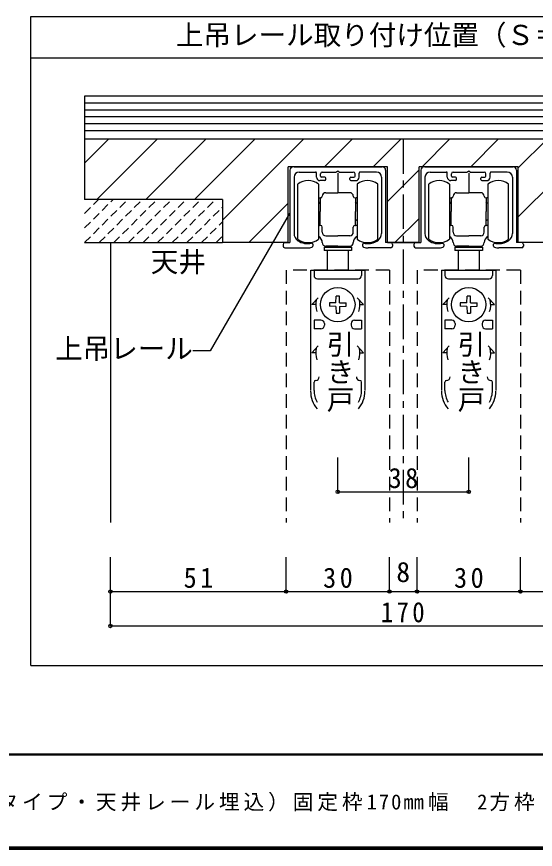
# Model space of a CAD drawing. Units: millimetres on the paper, enlarged 5 times, with parts at other scales. Extents: x -973 to 977, y -718 to 696.
# Drawn here: x -557 to -181, y -701 to -96 of the extents above; entities that cross this region are included whole.
import ezdxf
from ezdxf.enums import TextEntityAlignment as Align

# ---------------------------------------------------------------- set-up
doc = ezdxf.new("R2010")
doc.units = ezdxf.units.MM
doc.header["$LTSCALE"] = 5
doc.header["$PDMODE"] = 32
doc.header["$PDSIZE"] = 2.5
for name, pattern in [('CHAIN1', [8, 5, -1, 1, -1]), ('DASHED1', [1.8, 1.2, -0.6]), ('DASHED2', [3, 2, -1])]:
    doc.linetypes.add(name, pattern=pattern)
for name, color, linetype in [('0-A_文字', 3, 'Continuous'), ('1-4_枠', 4, 'CHAIN1'), ('1-A_文字', 7, 'Continuous'), ('F-1_枠', 6, 'Continuous'), ('F-A_文字', 7, 'Continuous')]:
    doc.layers.add(name, color=color, linetype=linetype)
doc.styles.add('@ＭＳ ゴシック', font='')
doc.styles.add('ＭＳ ゴシック', font='')
doc.styles.get('@ＭＳ ゴシック').set_extended_font_data('@MS Gothic')
doc.styles.get('ＭＳ ゴシック').set_extended_font_data('MS Gothic')

msp = doc.modelspace()

# ---------------------------------------------------------------- linework, layer by layer
at = {"layer": '0-A_文字'}
for p, q in [((-547.048, -126.475), (-6.56, -126.475)), ((-547.048, -567.5), (-6.56, -567.5))]:
    msp.add_line(p, q, dxfattribs=at)
msp.add_lwpolyline([(-547.048, -567.5), (-547.048, -96.475), (-6.56, -96.475)], dxfattribs=at)
at = {"layer": '1-4_枠', "color": 3, "linetype": 'Continuous'}
msp.add_line((-489.304, -260.481), (-489.304, -463.731), dxfattribs=at)
at = {"layer": '1-A_文字', "color": 3}
for p, q in [((-45.554, -154.231), (-508.054, -154.231)), ((-508.054, -154.231), (-508.054, -229.231)), ((-45.554, -159.231), (-508.054, -159.231)), ((-45.554, -164.231), (-508.054, -164.231)), ((-45.554, -169.231), (-508.054, -169.231)), ((-45.554, -174.231), (-508.054, -174.231)), ((-45.554, -179.231), (-508.054, -179.231)), ((-45.554, -185.481), (-508.054, -185.481)), ((-508.054, -202.872), (-490.663, -185.481)), ((-499.058, -229.231), (-455.308, -185.481)), ((-463.703, -229.231), (-419.953, -185.481)), ((-428.347, -229.231), (-384.597, -185.481)), ((-408.054, -244.293), (-349.242, -185.481)), ((-333.887, -205.481), (-313.887, -185.481)), ((-298.531, -205.481), (-278.531, -185.481)), ((-263.176, -205.481), (-243.176, -185.481)), ((-227.821, -205.481), (-207.821, -185.481)), ((-193.304, -241.675), (-137.11, -185.481)), ((-193.304, -206.32), (-172.465, -185.481)), ((-288.304, -205.481), (-360.304, -205.481)), ((-360.304, -260.481), (-360.304, -205.481)), ((-288.304, -260.481), (-288.304, -205.481)), ((-193.304, -205.481), (-265.304, -205.481)), ((-265.304, -260.481), (-265.304, -205.481)), ((-193.304, -260.481), (-193.304, -205.481)), ((-288.304, -230.609), (-265.304, -207.609)), ((-426.804, -229.231), (-508.054, -229.231)), ((-408.054, -229.231), (-508.054, -229.231)), ((-408.054, -229.231), (-408.054, -260.481)), ((-388.887, -260.481), (-360.304, -231.898)), ((-282.821, -260.481), (-265.304, -242.964)), ((-360.304, -260.481), (-408.054, -260.481)), ((-265.304, -260.481), (-288.304, -260.481)), ((-145.554, -260.481), (-193.304, -260.481))]:
    msp.add_line(p, q, dxfattribs=at)
at = {"layer": '1-A_文字', "color": 4, "linetype": 'CHAIN1'}
for p, q in [((-276.804, -185.481), (-276.804, -463.731)), ((-288.304, -260.481), (-265.304, -260.481))]:
    msp.add_line(p, q, dxfattribs=at)
at = {"layer": '1-A_文字'}
for p, q in [((-356.054, -205.481), (-356.509, -205.481)), ((-356.054, -205.481), (-292.054, -205.481)), ((-261.054, -205.481), (-261.509, -205.481)), ((-261.054, -205.481), (-197.054, -205.481)), ((-359.054, -207.981), (-359.054, -222.658)), ((-352.304, -209.231), (-340.554, -209.231)), ((-339.804, -212.981), (-339.804, -209.981)), ((-336.804, -212.231), (-336.804, -210.481)), ((-335.554, -209.231), (-325.603, -209.231)), ((-325.603, -209.231), (-324.304, -208.481)), ((-324.304, -210.186), (-324.304, -224.679)), ((-311.804, -212.231), (-311.804, -210.481)), ((-308.804, -212.981), (-308.804, -209.981)), ((-296.304, -209.231), (-308.054, -209.231)), ((-289.554, -207.981), (-289.554, -222.085)), ((-264.054, -207.981), (-264.054, -222.658)), ((-257.304, -209.231), (-245.554, -209.231)), ((-244.804, -212.981), (-244.804, -209.981)), ((-241.804, -212.231), (-241.804, -210.481)), ((-240.554, -209.231), (-230.603, -209.231)), ((-230.603, -209.231), (-229.304, -208.481)), ((-229.304, -210.186), (-229.304, -224.679)), ((-216.804, -212.231), (-216.804, -210.481)), ((-213.804, -212.981), (-213.804, -209.981)), ((-201.304, -209.231), (-213.054, -209.231)), ((-194.554, -207.981), (-194.554, -222.085)), ((-359.054, -214.914), (-359.054, -260.481)), ((-356.054, -212.981), (-356.054, -253.909)), ((-333.804, -215.481), (-337.304, -215.481)), ((-333.804, -212.981), (-336.054, -212.981)), ((-333.054, -214.731), (-333.054, -213.731)), ((-315.554, -214.731), (-315.554, -213.731)), ((-314.804, -212.981), (-312.554, -212.981)), ((-314.804, -215.481), (-311.304, -215.481)), ((-292.554, -212.981), (-292.554, -253.909)), ((-289.554, -214.914), (-289.554, -260.481)), ((-264.054, -214.914), (-264.054, -260.481)), ((-261.054, -212.981), (-261.054, -253.909)), ((-238.804, -215.481), (-242.304, -215.481)), ((-238.804, -212.981), (-241.054, -212.981)), ((-238.054, -214.731), (-238.054, -213.731)), ((-220.554, -214.731), (-220.554, -213.731)), ((-219.804, -212.981), (-217.554, -212.981)), ((-219.804, -215.481), (-216.304, -215.481)), ((-197.554, -212.981), (-197.554, -253.909)), ((-194.554, -214.914), (-194.554, -260.481)), ((-353.304, -257.981), (-353.304, -217.981)), ((-338.304, -217.981), (-338.304, -237.981)), ((-310.304, -217.981), (-310.304, -237.981)), ((-295.304, -257.981), (-295.304, -217.981)), ((-258.304, -257.981), (-258.304, -217.981)), ((-243.304, -217.981), (-243.304, -237.981)), ((-215.304, -217.981), (-215.304, -237.981)), ((-200.304, -257.981), (-200.304, -217.981)), ((-338.304, -227.981), (-337.554, -227.981)), ((-337.054, -228.481), (-337.554, -227.981)), ((-337.054, -227.981), (-337.054, -237.981)), ((-336.804, -227.981), (-337.054, -227.981)), ((-333.054, -224.231), (-324.304, -224.231)), ((-315.554, -224.231), (-324.304, -224.231)), ((-311.804, -227.981), (-311.554, -227.981)), ((-311.554, -227.981), (-311.554, -237.981)), ((-311.554, -228.481), (-311.054, -227.981)), ((-310.304, -227.981), (-311.054, -227.981)), ((-243.304, -227.981), (-242.554, -227.981)), ((-242.054, -228.481), (-242.554, -227.981)), ((-242.054, -227.981), (-242.054, -237.981)), ((-241.804, -227.981), (-242.054, -227.981)), ((-238.054, -224.231), (-229.304, -224.231)), ((-220.554, -224.231), (-229.304, -224.231)), ((-216.804, -227.981), (-216.554, -227.981)), ((-216.554, -227.981), (-216.554, -237.981)), ((-216.554, -228.481), (-216.054, -227.981)), ((-215.304, -227.981), (-216.054, -227.981)), ((-338.304, -231.731), (-337.054, -231.731)), ((-337.554, -231.731), (-337.054, -231.231)), ((-311.054, -231.731), (-311.554, -231.231)), ((-310.304, -231.731), (-311.554, -231.731)), ((-243.304, -231.731), (-242.054, -231.731)), ((-242.554, -231.731), (-242.054, -231.231)), ((-216.054, -231.731), (-216.554, -231.231)), ((-215.304, -231.731), (-216.554, -231.731)), ((-338.304, -237.981), (-338.304, -257.981)), ((-337.054, -247.981), (-337.054, -237.981)), ((-311.554, -247.981), (-311.554, -237.981)), ((-310.304, -237.981), (-310.304, -257.981)), ((-243.304, -237.981), (-243.304, -257.981)), ((-242.054, -247.981), (-242.054, -237.981)), ((-216.554, -247.981), (-216.554, -237.981)), ((-215.304, -237.981), (-215.304, -257.981)), ((-338.304, -244.231), (-337.054, -244.231)), ((-337.054, -244.731), (-337.554, -244.231)), ((-337.054, -247.481), (-337.554, -247.981)), ((-311.554, -244.731), (-311.054, -244.231)), ((-310.304, -244.231), (-311.554, -244.231)), ((-311.554, -247.481), (-311.054, -247.981)), ((-243.304, -244.231), (-242.054, -244.231)), ((-242.054, -244.731), (-242.554, -244.231)), ((-242.054, -247.481), (-242.554, -247.981)), ((-216.554, -244.731), (-216.054, -244.231)), ((-215.304, -244.231), (-216.554, -244.231)), ((-216.554, -247.481), (-216.054, -247.981)), ((-338.304, -247.981), (-337.554, -247.981)), ((-336.804, -247.981), (-337.054, -247.981)), ((-335.554, -252.981), (-335.554, -249.231)), ((-313.054, -252.981), (-313.054, -249.231)), ((-311.804, -247.981), (-311.554, -247.981)), ((-310.304, -247.981), (-311.054, -247.981)), ((-243.304, -247.981), (-242.554, -247.981)), ((-241.804, -247.981), (-242.054, -247.981)), ((-240.554, -252.981), (-240.554, -249.231)), ((-218.054, -252.981), (-218.054, -249.231)), ((-216.804, -247.981), (-216.554, -247.981)), ((-215.304, -247.981), (-216.054, -247.981)), ((-359.054, -253.987), (-359.054, -254.168)), ((-333.054, -255.481), (-324.304, -255.481)), ((-315.554, -255.481), (-324.304, -255.481)), ((-264.054, -253.987), (-264.054, -254.168)), ((-238.054, -255.481), (-229.304, -255.481)), ((-220.554, -255.481), (-229.304, -255.481)), ((-364.054, -261.731), (-364.054, -262.981)), ((-362.804, -260.481), (-359.054, -260.481)), ((-362.804, -264.231), (-346.304, -264.231)), ((-342.429, -261.607), (-342.429, -263.146)), ((-334.304, -263.731), (-314.304, -263.731)), ((-334.304, -263.731), (-334.304, -266.231)), ((-324.304, -262.981), (-333.054, -262.981)), ((-331.804, -262.981), (-331.804, -263.731)), ((-324.304, -262.981), (-315.554, -262.981)), ((-316.804, -262.981), (-316.804, -263.731)), ((-314.304, -263.731), (-314.304, -266.231)), ((-306.179, -263.146), (-306.179, -261.607)), ((-285.804, -264.231), (-302.304, -264.231)), ((-285.804, -260.481), (-289.554, -260.481)), ((-284.554, -261.731), (-284.554, -262.981)), ((-269.054, -261.731), (-269.054, -262.981)), ((-267.804, -260.481), (-264.054, -260.481)), ((-267.804, -264.231), (-251.304, -264.231)), ((-247.429, -261.607), (-247.429, -263.146)), ((-239.304, -263.731), (-219.304, -263.731)), ((-239.304, -263.731), (-239.304, -266.231)), ((-229.304, -262.981), (-238.054, -262.981)), ((-236.804, -262.981), (-236.804, -263.731)), ((-229.304, -262.981), (-220.554, -262.981)), ((-221.804, -262.981), (-221.804, -263.731)), ((-219.304, -263.731), (-219.304, -266.231)), ((-211.179, -263.146), (-211.179, -261.607)), ((-190.804, -264.231), (-207.304, -264.231)), ((-190.804, -260.481), (-194.554, -260.481)), ((-189.554, -261.731), (-189.554, -262.981)), ((-314.304, -266.231), (-334.304, -266.231)), ((-331.804, -280.481), (-331.804, -266.231)), ((-316.804, -266.231), (-316.804, -280.481)), ((-219.304, -266.231), (-239.304, -266.231)), ((-236.804, -280.481), (-236.804, -266.231)), ((-221.804, -266.231), (-221.804, -280.481)), ((-344.052, -280.481), (-344.052, -367.731)), ((-343.945, -280.481), (-304.445, -280.481)), ((-341.552, -280.481), (-341.552, -284.231)), ((-307.052, -280.481), (-307.052, -284.231)), ((-304.552, -280.481), (-304.552, -367.731)), ((-249.052, -280.481), (-249.052, -367.731)), ((-248.945, -280.481), (-209.445, -280.481)), ((-246.552, -280.481), (-246.552, -284.231)), ((-212.052, -280.481), (-212.052, -284.231)), ((-209.552, -280.481), (-209.552, -367.731)), ((-339.052, -286.731), (-309.552, -286.731)), ((-244.052, -286.731), (-214.552, -286.731)), ((-338.444, -300.481), (-343.052, -305.481)), ((-325.601, -304.182), (-325.517, -299.356)), ((-323.087, -299.356), (-325.517, -299.356)), ((-323.003, -304.182), (-323.087, -299.356)), ((-310.16, -300.481), (-305.552, -305.481)), ((-243.444, -300.481), (-248.052, -305.481)), ((-230.601, -304.182), (-230.517, -299.356)), ((-228.087, -299.356), (-230.517, -299.356)), ((-228.003, -304.182), (-228.087, -299.356)), ((-215.16, -300.481), (-210.552, -305.481)), ((-340.302, -305.481), (-343.052, -305.481)), ((-325.601, -304.182), (-330.427, -304.266)), ((-330.427, -304.266), (-330.427, -306.696)), ((-325.601, -306.78), (-330.427, -306.696)), ((-325.601, -306.78), (-325.517, -311.606)), ((-323.003, -306.78), (-323.087, -311.606)), ((-323.003, -304.182), (-318.177, -304.266)), ((-323.003, -306.78), (-318.177, -306.696)), ((-318.177, -306.696), (-318.177, -304.266)), ((-308.302, -305.481), (-305.552, -305.481)), ((-245.302, -305.481), (-248.052, -305.481)), ((-230.601, -304.182), (-235.427, -304.266)), ((-235.427, -304.266), (-235.427, -306.696)), ((-230.601, -306.78), (-235.427, -306.696)), ((-230.601, -306.78), (-230.517, -311.606)), ((-228.003, -306.78), (-228.087, -311.606)), ((-228.003, -304.182), (-223.177, -304.266)), ((-228.003, -306.78), (-223.177, -306.696)), ((-223.177, -306.696), (-223.177, -304.266)), ((-213.302, -305.481), (-210.552, -305.481)), ((-325.517, -311.606), (-323.087, -311.606)), ((-230.517, -311.606), (-228.087, -311.606)), ((-336.552, -316.731), (-341.552, -316.731)), ((-341.552, -316.731), (-341.552, -322.981)), ((-334.052, -319.231), (-334.052, -320.481)), ((-314.552, -319.231), (-314.552, -320.481)), ((-241.552, -316.731), (-246.552, -316.731)), ((-246.552, -316.731), (-246.552, -322.981)), ((-239.052, -319.231), (-239.052, -320.481)), ((-219.552, -319.231), (-219.552, -320.481)), ((-336.552, -322.981), (-341.552, -322.981)), ((-312.052, -322.981), (-307.052, -322.981)), ((-241.552, -322.981), (-246.552, -322.981)), ((-217.052, -322.981), (-212.052, -322.981)), ((-338.444, -335.481), (-343.052, -340.481)), ((-310.16, -335.481), (-305.552, -340.481)), ((-243.444, -335.481), (-248.052, -340.481)), ((-215.16, -335.481), (-210.552, -340.481)), ((-340.302, -340.481), (-343.052, -340.481)), ((-308.302, -340.481), (-305.552, -340.481)), ((-245.302, -340.481), (-248.052, -340.481)), ((-213.302, -340.481), (-210.552, -340.481)), ((-341.552, -367.731), (-341.552, -361.731)), ((-307.052, -367.731), (-307.052, -361.731)), ((-246.552, -367.731), (-246.552, -361.731)), ((-212.052, -367.731), (-212.052, -361.731))]:
    msp.add_line(p, q, dxfattribs=at)
at = {"layer": '1-A_文字', "color": 4, "linetype": 'DASHED1'}
for p, q in [((-508.054, -260.464), (-476.821, -229.231)), ((-508.054, -249.857), (-487.428, -229.231)), ((-508.054, -239.251), (-498.034, -229.231)), ((-508.054, -260.464), (-476.821, -229.231)), ((-508.054, -249.857), (-487.428, -229.231)), ((-508.054, -239.251), (-498.034, -229.231)), ((-497.465, -260.481), (-466.215, -229.231)), ((-497.465, -260.481), (-466.215, -229.231)), ((-486.858, -260.481), (-455.608, -229.231)), ((-486.858, -260.481), (-455.608, -229.231)), ((-476.251, -260.481), (-445.001, -229.231)), ((-476.251, -260.481), (-445.001, -229.231)), ((-465.645, -260.481), (-434.395, -229.231)), ((-465.645, -260.481), (-434.395, -229.231)), ((-455.038, -260.481), (-423.788, -229.231)), ((-455.038, -260.481), (-423.788, -229.231)), ((-444.432, -260.481), (-413.182, -229.231)), ((-444.432, -260.481), (-413.182, -229.231)), ((-433.825, -260.481), (-408.054, -234.71)), ((-433.825, -260.481), (-408.054, -234.71)), ((-423.218, -260.481), (-408.054, -245.317)), ((-423.218, -260.481), (-408.054, -245.317)), ((-412.612, -260.481), (-408.054, -255.923)), ((-412.612, -260.481), (-408.054, -255.923))]:
    msp.add_line(p, q, dxfattribs=at)
at = {"layer": '1-A_文字', "color": 2}
for p, q in [((-508.054, -260.481), (-408.054, -260.481)), ((-265.304, -260.481), (-288.304, -260.481))]:
    msp.add_line(p, q, dxfattribs=at)
at = {"layer": '1-A_文字', "linetype": 'DASHED2'}
for p, q in [((-286.804, -280.481), (-361.804, -280.481)), ((-361.804, -280.481), (-361.804, -463.731)), ((-286.804, -280.481), (-286.804, -463.731)), ((-191.804, -280.481), (-266.804, -280.481)), ((-266.804, -280.481), (-266.804, -463.731)), ((-191.804, -280.481), (-191.804, -463.731))]:
    msp.add_line(p, q, dxfattribs=at)
at = {"layer": '1-A_文字', "color": 4}
for p, q in [((-324.304, -441.366), (-324.304, -416.366)), ((-229.304, -441.366), (-229.304, -416.366)), ((-324.304, -441.366), (-229.304, -441.366)), ((-489.304, -513.731), (-489.304, -488.731)), ((-361.804, -513.731), (-361.804, -488.731)), ((-286.804, -513.731), (-286.804, -488.731)), ((-266.804, -513.731), (-266.804, -488.731)), ((-191.804, -513.731), (-191.804, -488.731)), ((-489.304, -538.731), (-489.304, -513.731)), ((-489.304, -513.731), (-361.804, -513.731)), ((-361.804, -513.731), (-286.804, -513.731)), ((-286.804, -513.731), (-266.804, -513.731)), ((-266.804, -513.731), (-191.804, -513.731)), ((-191.804, -513.731), (-64.304, -513.731)), ((-489.304, -538.731), (-64.304, -538.731))]:
    msp.add_line(p, q, dxfattribs=at)
at = {"layer": '1-A_文字'}
for points in [[(-324.304, -208.481), (-323.005, -209.231), (-313.054, -209.231)], [(-229.304, -208.481), (-228.005, -209.231), (-218.054, -209.231)], [(-359.304, -239.231), (-416.959, -339.092), (-429.459, -339.092)], [(-312.052, -316.731), (-307.052, -316.731), (-307.052, -322.981)], [(-217.052, -316.731), (-212.052, -316.731), (-212.052, -322.981)]]:
    msp.add_lwpolyline(points, dxfattribs=at)
for centre in [(-324.302, -305.481), (-229.302, -305.481)]:
    msp.add_circle(centre, 12.5, dxfattribs=at)
for centre, radius, start, end in [((-356.554, -207.981), 2.5, 90, 180), ((-292.054, -207.981), 2.5, 0, 90), ((-261.554, -207.981), 2.5, 90, 180), ((-197.054, -207.981), 2.5, 0, 90), ((-352.304, -212.981), 3.75, 90, 180), ((-340.554, -209.981), 0.75, 0, 90), ((-335.554, -210.481), 1.25, 90, 180), ((-313.054, -210.481), 1.25, 0, 90), ((-308.054, -209.981), 0.75, 90, 180), ((-296.304, -212.981), 3.75, 0, 90), ((-257.304, -212.981), 3.75, 90, 180), ((-245.554, -209.981), 0.75, 0, 90), ((-240.554, -210.481), 1.25, 90, 180), ((-218.054, -210.481), 1.25, 0, 90), ((-213.054, -209.981), 0.75, 90, 180), ((-201.304, -212.981), 3.75, 0, 90), ((-345.804, -227.981), 12.5, 53.1301, 126.8699), ((-337.304, -212.981), 2.5, 180, 270), ((-336.054, -212.231), 0.75, 180, 270), ((-333.804, -213.731), 0.75, 0, 90), ((-333.804, -214.731), 0.75, 270, 0), ((-314.804, -213.731), 0.75, 90, 180), ((-314.804, -214.731), 0.75, 180, 270), ((-312.554, -212.231), 0.75, 270, 0), ((-311.304, -212.981), 2.5, 270, 0), ((-302.804, -227.981), 12.5, 53.1301, 126.8699), ((-250.804, -227.981), 12.5, 53.1301, 126.8699), ((-242.304, -212.981), 2.5, 180, 270), ((-241.054, -212.231), 0.75, 180, 270), ((-238.804, -213.731), 0.75, 0, 90), ((-238.804, -214.731), 0.75, 270, 0), ((-219.804, -213.731), 0.75, 90, 180), ((-219.804, -214.731), 0.75, 180, 270), ((-217.554, -212.231), 0.75, 270, 0), ((-216.304, -212.981), 2.5, 270, 0), ((-207.804, -227.981), 12.5, 53.1301, 126.8699), ((-336.804, -226.731), 1.25, 270, 0), ((-333.054, -226.731), 2.5, 90, 180), ((-315.554, -226.731), 2.5, 0, 90), ((-311.804, -226.731), 1.25, 180, 270), ((-241.804, -226.731), 1.25, 270, 0), ((-238.054, -226.731), 2.5, 90, 180), ((-220.554, -226.731), 2.5, 0, 90), ((-216.804, -226.731), 1.25, 180, 270), ((-336.804, -249.231), 1.25, 0, 90), ((-333.054, -252.981), 2.5, 180, 270), ((-315.554, -252.981), 2.5, 270, 0), ((-311.804, -249.231), 1.25, 90, 180), ((-241.804, -249.231), 1.25, 0, 90), ((-238.054, -252.981), 2.5, 180, 270), ((-220.554, -252.981), 2.5, 270, 0), ((-216.804, -249.231), 1.25, 90, 180), ((-349.804, -253.909), 6.25, 180, 235.9442), ((-345.804, -247.981), 12.5, 233.1301, 306.8699), ((-346.304, -248.731), 12.5, 235.9442, 283.64168), ((-340.554, -260.481), 5, 0, 63.25632), ((-308.054, -260.481), 5, 116.74368, 180), ((-302.804, -247.981), 12.5, 233.1301, 306.8699), ((-302.304, -248.731), 12.5, 270, 304.0558), ((-298.804, -253.909), 6.25, 304.0558, 0), ((-254.804, -253.909), 6.25, 180, 235.9442), ((-250.804, -247.981), 12.5, 233.1301, 306.8699), ((-251.304, -248.731), 12.5, 235.9442, 283.64168), ((-245.554, -260.481), 5, 0, 63.25632), ((-213.054, -260.481), 5, 116.74368, 180), ((-207.804, -247.981), 12.5, 233.1301, 306.8699), ((-207.304, -248.731), 12.5, 270, 304.0558), ((-203.804, -253.909), 6.25, 304.0558, 0), ((-362.804, -261.731), 1.25, 90, 180), ((-362.804, -262.981), 1.25, 180, 270), ((-346.304, -248.731), 15.5, 270, 282.23163), ((-343.179, -261.607), 0.75, 360, 103.64168), ((-343.179, -263.146), 0.75, 282.23163, 0), ((-333.054, -260.481), 2.5, 180, 270), ((-315.554, -260.481), 2.5, 270, 0), ((-305.429, -261.607), 0.75, 76.35832, 180), ((-305.429, -263.146), 0.75, 180, 257.76837), ((-302.304, -248.731), 15.5, 257.76837, 270), ((-302.304, -248.731), 12.5, 256.35832, 270), ((-285.804, -261.731), 1.25, 0, 90), ((-285.804, -262.981), 1.25, 270, 0), ((-267.804, -261.731), 1.25, 90, 180), ((-267.804, -262.981), 1.25, 180, 270), ((-251.304, -248.731), 15.5, 270, 282.23163), ((-248.179, -261.607), 0.75, 360, 103.64168), ((-248.179, -263.146), 0.75, 282.23163, 0), ((-238.054, -260.481), 2.5, 180, 270), ((-220.554, -260.481), 2.5, 270, 0), ((-210.429, -261.607), 0.75, 76.35832, 180), ((-210.429, -263.146), 0.75, 180, 257.76837), ((-207.304, -248.731), 15.5, 257.76837, 270), ((-207.304, -248.731), 12.5, 256.35832, 270), ((-190.804, -261.731), 1.25, 0, 90), ((-190.804, -262.981), 1.25, 270, 0), ((-339.052, -284.231), 2.5, 180, 270), ((-309.552, -284.231), 2.5, 270, 0), ((-244.052, -284.231), 2.5, 180, 270), ((-214.552, -284.231), 2.5, 270, 0), ((-324.302, -305.481), 16, 167.82427, 198.20996), ((-324.302, -305.481), 16, 341.79004, 12.17573), ((-229.302, -305.481), 16, 167.82427, 198.20996), ((-229.302, -305.481), 16, 341.79004, 12.17573), ((-336.552, -319.231), 2.5, 0, 90), ((-312.052, -319.231), 2.5, 90, 180), ((-241.552, -319.231), 2.5, 0, 90), ((-217.052, -319.231), 2.5, 90, 180), ((-336.552, -320.481), 2.5, 270, 0), ((-312.052, -320.481), 2.5, 180, 270), ((-241.552, -320.481), 2.5, 270, 0), ((-217.052, -320.481), 2.5, 180, 270), ((-324.302, -340.481), 16, 167.82427, 198.20996), ((-324.302, -340.481), 16, 341.79004, 12.17573), ((-229.302, -340.481), 16, 167.82427, 198.20996), ((-229.302, -340.481), 16, 341.79004, 12.17573), ((-340.302, -361.731), 1.25, 90, 180), ((-340.302, -357.981), 2.5, 270, 0), ((-308.302, -357.981), 2.5, 180, 270), ((-308.302, -361.731), 1.25, 0, 90), ((-245.302, -361.731), 1.25, 90, 180), ((-245.302, -357.981), 2.5, 270, 0), ((-213.302, -357.981), 2.5, 180, 270), ((-213.302, -361.731), 1.25, 0, 90), ((-324.302, -368.231), 19.75, 180, 220.57136), ((-324.302, -367.731), 17.25, 180, 209.57818), ((-324.302, -367.731), 17.25, 330.3945, 0), ((-324.302, -368.231), 19.75, 319.41052, 0), ((-229.302, -368.231), 19.75, 180, 220.57136), ((-229.302, -367.731), 17.25, 180, 209.57818), ((-229.302, -367.731), 17.25, 330.3945, 0), ((-229.302, -368.231), 19.75, 319.41052, 0)]:
    msp.add_arc(centre, radius, start, end, dxfattribs=at)
for p in [(-324.304, -441.366), (-229.304, -441.366), (-489.304, -513.731), (-361.804, -513.731), (-286.804, -513.731), (-266.804, -513.731), (-191.804, -513.731), (-489.304, -538.731)]:
    msp.add_point(p, dxfattribs=at)
at = {"layer": 'F-1_枠'}
for p, q in [((976.653, -631.667), (-973.347, -631.667)), ((976.653, -632.5), (-973.347, -632.5)), ((976.653, -699.167), (-973.347, -699.167)), ((976.653, -700), (-973.347, -700)), ((976.653, -700.833), (-973.347, -700.833))]:
    msp.add_line(p, q, dxfattribs=at)

# ---------------------------------------------------------------- texts
at = {"layer": '0-A_文字', "color": 7, "style": 'ＭＳ ゴシック'}
msp.add_text('上吊レール取り付け位置（Ｓ＝1/2）', height=14.66, dxfattribs=at).set_placement((-441.804, -121.475), align=Align.BOTTOM_LEFT)
at = {"layer": '1-A_文字', "style": 'ＭＳ ゴシック'}
for s, p in [('天井', (-460.067, -286.182)), ('上吊レール', (-529.459, -349.092)), ('8', (-281.804, -511.231))]:
    msp.add_text(s, height=14.66, dxfattribs=at).set_placement(p, align=Align.BOTTOM_LEFT)
at = {"layer": '1-A_文字', "style": '@ＭＳ ゴシック'}
for p in [(-334.304, -324.163), (-239.304, -324.163)]:
    msp.add_text('引き戸', height=14.66, rotation=270, dxfattribs=at).set_placement(p, align=Align.BOTTOM_LEFT)
at = {"layer": '1-A_文字', "char_height": 14.66, "attachment_point": 7, "style": 'ＭＳ ゴシック'}
for s, insert in [('\\T1.27;\\W0.95;38', (-287.429, -438.866)), ('\\T1.27;\\W0.95;51', (-436.179, -511.231)), ('\\T1.27;\\W0.95;30', (-334.929, -511.231)), ('\\T1.27;\\W0.95;30', (-239.929, -511.231)), ('\\T1.27;\\W0.9;170', (-293.054, -536.231))]:
    msp.add_mtext(s, dxfattribs=dict(at, insert=insert))
at = {"layer": 'F-A_文字', "insert": (-847.938, -673.333), "char_height": 11, "attachment_point": 7, "style": 'ＭＳ ゴシック'}
msp.add_mtext('\\T1.19;ドレタス\u3000H24引き違い戸（上吊りタイプ・天井レール埋込）固定枠170㎜幅\u30002方枠', dxfattribs=at)

doc.saveas('drawing.dxf')
